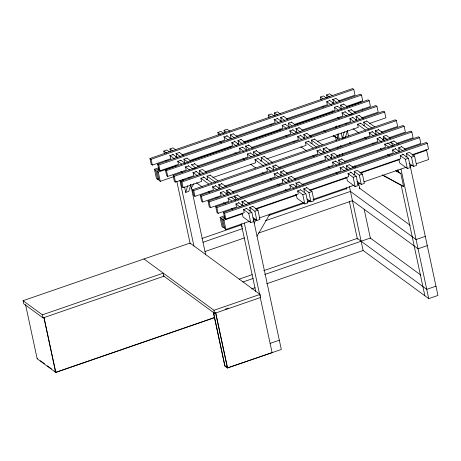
<?xml version="1.0" encoding="UTF-8"?>
<svg xmlns="http://www.w3.org/2000/svg" width="461" height="461" viewBox="0 0 461 461"><rect width="100%" height="100%" fill="white"/><g stroke="black" fill="none" stroke-linecap="round" stroke-linejoin="round"><path stroke-width="0.69" d="M190.779 184.631L188.814 191.361L185.743 192.421L187.708 185.691M347.415 130.601L345.45 137.332L342.379 138.386L344.344 131.662M190.958 188.733L193.851 183.76M253.567 220.992L254.639 219.142M254.138 223.17L256.287 219.471M256.944 236.245L269.962 213.864M164.381 153.703L163.816 151.058L166.888 149.998L169.199 151.692M170.524 151.583L169.959 148.938L173.031 147.877L175.918 149.998M218.439 135.056L217.869 132.411L220.94 131.35L223.833 133.471M224.582 132.935L224.011 130.296L227.083 129.236L229.976 131.35M268.809 117.682L268.239 115.037L271.31 113.976L274.203 116.097M274.952 115.561L274.381 112.916L277.453 111.862L280.346 113.976M321.017 99.674L320.453 97.029L323.524 95.969L326.411 98.089M327.16 97.553L326.595 94.908L329.667 93.848L331.978 95.542M173.146 154.591L170.074 155.645L170.737 158.734L152.309 165.09L151.185 164.26L149.946 158.48L352.648 88.558L353.777 89.382L355.016 95.168L338.558 100.844M149.946 158.48L151.07 159.304L353.777 89.382M179.289 152.47L176.217 153.53L176.88 156.613L175.653 157.04M227.204 135.943L224.132 137.003L224.789 140.086L181.991 154.85M233.347 133.823L230.275 134.883L230.932 137.966L229.705 138.392M277.568 118.569L274.502 119.63L275.159 122.712L236.032 136.208M283.711 116.449L280.64 117.509L281.302 120.592L280.075 121.018M329.782 100.561L326.711 101.616L327.373 104.705L286.39 118.84M335.925 98.441L332.854 99.501L333.516 102.584L332.289 103.005M180.868 160.249L177.796 161.31L178.459 164.393L160.03 170.749L158.907 169.925L157.662 164.145L360.369 94.223L361.493 95.047L362.738 100.832L346.28 106.508M157.662 164.145L158.791 164.969L361.493 95.047M159.062 178.972L157.702 179.438L156.417 178.499L154.429 169.245L158.515 167.839M187.01 158.135L183.939 159.189L184.602 162.278M234.92 141.608L231.848 142.662L232.511 145.751L189.707 160.514M241.063 139.487L237.991 140.547L238.654 143.63L237.427 144.057M285.29 124.234L282.218 125.288L282.881 128.377L243.748 141.873M291.433 122.113L288.361 123.173L289.024 126.256M337.504 106.22L334.432 107.28L335.095 110.363L294.112 124.499M343.647 104.1L340.575 105.16L341.238 108.249L340.005 108.669M154.429 169.245L155.72 170.19L159.12 169.014M173.878 176.638L160.278 181.329L158.987 180.384L157.005 171.135L159.725 170.195M157.005 171.135L158.29 172.074L176.661 165.741L175.86 165.09M190.26 161.05L231.076 146.973M244.682 142.276L281.412 129.61M295.017 124.914L333.787 111.539M346.712 107.085L360.998 102.158L360.139 101.524M188.589 165.914L185.518 166.974L186.181 170.057L167.752 176.413L166.623 175.589L165.384 169.804L368.091 99.881L369.215 100.711L370.454 106.491L354.002 112.167M165.384 169.804L166.513 170.628L369.215 100.711M191.661 164.854L194.732 163.793M242.642 147.266L239.57 148.327L240.233 151.41L197.429 166.173M248.784 145.146L245.713 146.206L246.376 149.295M293.012 129.893L289.94 130.953L290.603 134.036L251.47 147.537M299.154 127.772L296.083 128.832L296.746 131.921L295.518 132.342M345.226 111.885L342.154 112.945L342.817 116.028L301.834 130.163M348.297 110.824L351.368 109.764M196.311 171.573L193.24 172.633L193.897 175.722L175.474 182.078L174.344 181.248L173.106 175.468L375.813 105.546L376.937 106.37L378.176 112.156L361.724 117.832M192.623 168.87L195.695 167.816M349.259 114.841L352.331 113.781M173.106 175.468L174.229 176.292L376.937 106.37M250.363 152.931L247.292 153.991L247.955 157.074L205.151 171.838M256.506 150.81L253.435 151.871L254.097 154.954M300.733 135.557L297.662 136.617L298.325 139.7L259.191 153.196M306.876 133.436L303.805 134.497L304.467 137.58L303.234 138.006M352.947 117.543L349.876 118.604L350.533 121.687L309.55 135.828M359.09 115.429L356.019 116.489L356.676 119.572L355.448 119.993M198.812 174.022L200.039 173.601L199.383 170.518L202.454 169.458L206.54 172.454M204.027 177.237L200.956 178.298L201.618 181.38L183.19 187.736L182.066 186.912L180.827 181.127L383.529 111.21L384.658 112.035L385.897 117.814L369.445 123.49M180.827 181.127L181.951 181.957L384.658 112.035M210.17 175.117L207.098 176.177L207.761 179.26L206.534 179.686M258.085 158.59L255.014 159.65L255.676 162.733L212.873 177.502M264.228 156.475L261.156 157.535L261.819 160.618L260.586 161.039M308.455 141.216L305.384 142.276L306.041 145.359L266.913 158.861M314.598 139.101L311.527 140.161L312.183 143.244L310.956 143.665M360.663 123.208L357.592 124.268L358.255 127.351L317.272 141.487M366.806 121.087L363.735 122.148L364.397 125.231L363.17 125.657M215.783 185.858L212.717 186.918L213.374 190.001L194.945 196.357L193.822 195.533L192.583 189.753L395.284 119.831L396.414 120.655L397.653 126.441L381.201 132.117M192.583 189.753L193.706 190.577L396.414 120.655M221.925 183.743L218.854 184.798L219.517 187.886L218.289 188.307M269.841 167.216L266.769 168.271L267.432 171.359L224.628 186.123M275.983 165.096L272.912 166.156L273.575 169.239M320.211 149.842L317.139 150.897L317.802 153.986L278.669 167.481M326.353 147.722L323.282 148.782L323.939 151.865L322.712 152.286M372.419 131.829L369.347 132.889L370.01 135.972L329.027 150.107M378.562 129.708L375.49 130.768L376.153 133.857L374.926 134.278M228.189 194.957L223.504 191.522L220.433 192.583L221.096 195.666L202.667 202.022L201.543 201.198L200.305 195.412L403.006 125.49L404.136 126.32L405.375 132.1L389.58 137.551M200.305 195.412L201.428 196.236L404.136 126.32M227.238 193.545L226.576 190.462L229.647 189.402L233.692 192.37M277.562 172.875L274.491 173.935L275.148 177.018L232.35 191.782M280.063 175.324L281.291 174.903L280.634 171.815L283.705 170.754M286.39 173.146L325.518 159.644L324.861 156.561L327.932 155.501M330.433 157.95L331.661 157.529L331.004 154.441L334.075 153.38L338.115 156.348M336.749 155.772L377.732 141.636L377.069 138.554L380.141 137.493M383.742 138.899L383.212 136.433L386.283 135.373L390.329 138.34M226.005 193.355L229.077 192.295M382.642 139.326L385.713 138.265M231.226 197.181L228.155 198.242L228.817 201.33L210.389 207.686L209.265 206.856L208.02 201.077L410.728 131.155L411.852 131.979L413.096 137.764L396.639 143.44M208.02 201.077L209.15 201.901L411.852 131.979M237.369 195.066L234.297 196.127L234.563 197.36M285.284 178.54L282.213 179.6L282.87 182.683L240.072 197.446M291.421 176.419L288.356 177.479L289.012 180.562L287.785 180.989M335.648 161.166L332.577 162.226L333.24 165.309L294.106 178.805M341.791 159.045L338.72 160.105L339.382 163.188M387.862 143.152L384.791 144.212L385.454 147.295L344.471 161.436M390.934 142.097L394.005 141.037M231.462 197.36L234.534 196.3L236.101 199.538M388.099 143.331L391.17 142.27L393.049 146.154M238.948 202.846L235.876 203.906L236.539 206.989L218.111 213.345L216.981 212.521L215.742 206.735L418.45 136.819L419.573 137.643L420.812 143.423L404.36 149.099M215.742 206.735L216.872 207.565L419.573 137.643M245.091 200.725L242.019 201.785L242.682 204.868L241.449 205.295M293 184.198L289.929 185.259L290.591 188.342L247.788 203.111M299.143 182.083L296.071 183.144L296.734 186.227L295.507 186.647M343.37 166.824L340.299 167.885L340.961 170.968L301.828 184.469M349.513 164.71L346.442 165.764L347.104 168.853L345.877 169.273M395.584 148.817L392.513 149.877L393.175 152.96L352.192 167.095M401.727 146.696L398.656 147.756L399.318 150.839L398.085 151.266M246.67 208.51L243.598 209.571L244.261 212.654L225.832 219.01L224.703 218.186L223.464 212.4L426.171 142.478L427.295 143.308L428.534 149.087L412.082 154.763M223.464 212.4L224.588 213.224L427.295 143.308M224.686 227.1L223.326 227.573L222.041 226.628L220.058 217.373L224.138 215.967M252.812 206.39L249.741 207.45L250.398 210.533L249.171 210.959M300.722 189.863L297.65 190.923L298.313 194.006L255.509 208.77M306.865 187.742L303.793 188.803L304.456 191.885M351.092 172.489L348.02 173.549L348.683 176.632L309.55 190.128M359.908 172.76L400.891 158.624L400.234 155.536L403.306 154.481M220.058 217.373L221.343 218.318L224.743 217.143M249.706 221.245L225.902 229.457L224.616 228.512L222.628 219.263L225.354 218.324M353.599 174.938L354.826 174.512L354.163 171.429L357.235 170.368L362.381 174.143L364.363 183.397L361.291 184.458L356.883 181.219M405.807 156.93L407.034 156.504L406.377 153.421L409.449 152.361L414.595 156.135L416.577 165.39L413.505 166.45L409.091 163.211M222.628 219.263L223.919 220.208L242.964 213.633M255.89 209.179L296.7 195.101M310.305 190.405L347.035 177.739M360.64 173.042L399.416 159.667M412.336 155.213L426.621 150.286L428.609 159.535L416.364 163.759M243.546 209.53L248.744 213.345L251.815 212.285L253.798 221.534L250.726 222.594L243.005 216.935L242.348 213.846L241.489 213.218M249.689 207.41L254.887 211.224L257.958 210.164L259.941 219.419L256.869 220.479L253.008 217.644M297.599 190.883L302.796 194.698L305.868 193.637L307.856 202.892L304.784 203.952L297.063 198.288L296.4 195.205L295.541 194.577M303.741 188.762L308.939 192.577L312.011 191.517L313.999 200.771L310.927 201.832L307.066 199.002M347.969 173.509L353.166 177.324L356.238 176.263L358.22 185.518L355.149 186.578L347.433 180.914L346.77 177.831L345.911 177.203M354.111 171.388L359.309 175.203L362.381 174.143M400.183 155.501L405.38 159.316L408.452 158.256L410.434 167.504L407.363 168.565L399.641 162.906L398.984 159.817L398.125 159.189M406.325 153.38L411.523 157.195L414.595 156.135M253.112 220.076L255.832 219.136M259.232 217.961L303.447 202.707M307.527 201.301L309.567 200.598M312.967 199.423L353.783 185.345M357.183 184.175L359.903 183.236M363.988 181.83L406.227 167.257M409.558 166.11L412.284 165.171M201.878 238.504L241.887 224.703M269.011 215.35L304.266 203.186M306.98 202.252L310.368 201.082M313.762 199.913L346.989 188.451M23.05 300.687L42.354 314.84L163.286 273.125L163.943 276.214L43.011 317.923L23.713 303.77L23.05 300.687L190.053 243.08L260.021 294.395L260.678 297.478L214.613 313.371L163.148 275.626M203.024 242.273L242.428 228.679M265.53 220.71L350.446 191.419L416.076 239.547L425.29 236.372M205.012 251.522L244.411 237.934M258.679 233.012L352.435 200.673L418.058 248.802L427.272 245.621M239.282 279.095L252.167 274.652M263.692 270.676L357.269 238.4L426.753 289.358L435.968 286.183M242.918 282.005L253.106 278.49M264.66 274.508L370.339 238.055L420.864 275.108M25.551 304.646L37.151 358.756L37.531 358.623M251.694 288.914L255.094 287.745M266.642 283.757L363.112 250.484L428.736 298.613L437.95 295.432L410.181 165.897M143.982 258.973L213.95 310.288L260.021 294.395M225.112 309.227L228.483 308.063M214.676 317.468L55.648 372.321L43.893 317.508M37.151 358.756L55.81 372.442L214.832 317.589M270.117 343.387L279.331 340.212M225.377 365.982L224.991 366.115L213.391 312.005M213.38 312.587L224.83 365.999L227.567 368.005L281.314 349.467L253.544 219.926M333.626 135.874L338.022 138.507L337.135 134.37M323.714 130.745L325.575 131.754M333.044 135.805L338.022 138.507M395.878 170.61L400.84 173.549L403.646 186.636L382.497 175.163M395.941 170.893L400.84 173.549M382.451 174.892L401.738 185.351M425.762 149.658L426.621 150.286M336.023 98.51L340.068 101.478M343.531 104.019L347.577 106.987M351.04 109.528L355.667 112.916M359.131 115.457L363.752 118.846M366.639 120.966L374.73 126.902M378.199 129.443L382.82 132.831M393.798 140.882L398.419 144.27M401.306 146.391L405.928 149.779M326.595 94.908L329.482 97.029M332.375 99.144L336.997 102.538M340.46 105.079L344.505 108.047M347.963 110.582L352.596 113.976M356.059 116.518L360.104 119.485M363.568 122.027L372.234 128.383M375.127 130.503L379.749 133.892M383.212 136.433L387.349 139.464M390.726 141.942L394.766 144.904M398.811 147.872L402.856 150.839M329.304 100.204L333.925 103.592M337.389 106.139L342.01 109.528M344.891 111.637L349.524 115.037M352.411 117.152L357.033 120.546M360.496 123.087L369.163 129.443M372.056 131.558L376.677 134.952M379.564 137.067L384.278 140.524M387.655 143.002L392.276 146.391M395.163 148.511L399.785 151.9M402.672 154.014L408.452 158.256M320.453 97.029L322.763 98.723M326.809 101.691L331.43 105.079M334.317 107.194L338.939 110.588M341.832 112.703L346.453 116.097M349.916 118.638L353.962 121.6M357.425 124.147L365.515 130.077M368.984 132.618L373.606 136.007M377.069 138.554L381.691 141.942M384.583 144.057L389.205 147.451M392.668 149.992L396.714 152.96M332.07 110.744L333.355 111.689M322.435 106.284L323.541 107.09M337.481 117.313L339.21 118.586M345.56 123.243L346.718 124.09M353.068 128.746L358.837 132.975M364.611 137.211L366.345 138.484M372.69 143.141L373.848 143.988M380.198 148.644L381.351 149.491M387.701 154.147L389.43 155.415M402.361 185.691L403.646 186.636M283.809 116.518L287.854 119.485M291.317 122.027L295.363 124.994M298.832 127.536L302.877 130.503M306.917 133.471L311.538 136.859M314.431 138.974L322.516 144.91M325.985 147.451L330.606 150.839M341.584 158.889L345.629 161.857M349.674 164.825L353.714 167.787M274.381 112.916L277.274 115.037M280.737 117.578L284.783 120.546M288.246 123.087L292.291 126.055M295.76 128.596L300.382 131.984M303.845 134.526L307.89 137.493M311.359 140.035L319.444 145.97M322.913 148.511L327.535 151.9M331.004 154.441L335.043 157.408M338.512 159.95L342.558 162.917M346.603 165.885L350.642 168.847M277.09 118.218L281.711 121.606M285.175 124.147L289.802 127.536M292.689 129.656L297.31 133.045M300.197 135.165L304.819 138.554M308.288 141.095L316.955 147.451M319.842 149.571L324.463 152.96M327.35 155.08L331.972 158.469M335.441 161.01L340.062 164.398M342.949 166.519L347.571 169.907M350.464 172.028L356.238 176.263M268.239 115.037L270.549 116.731M274.018 119.272L278.64 122.666M282.109 125.208L286.73 128.596M289.617 130.717L294.239 134.105M297.702 136.646L301.748 139.614M305.217 142.155L313.301 148.085M316.77 150.632L321.392 154.02M324.861 156.561L328.9 159.529M332.369 162.07L336.991 165.459M339.878 167.579L344.5 170.968M279.856 128.757L281.147 129.702M359.275 187.955L410.232 225.331M270.227 124.291L271.327 125.098M285.843 135.747L287.001 136.594M293.352 141.25L294.504 142.097M300.854 146.754L306.052 150.563M312.979 155.645L314.131 156.492M320.481 161.148L321.634 161.995M327.984 166.651L329.137 167.499M336.069 172.581L337.222 173.428M233.439 133.892L237.484 136.859M240.953 139.401L245.575 142.795M248.462 144.91L253.083 148.298M255.97 150.419L260.592 153.807M264.061 156.354L272.728 162.704M275.615 164.825L280.236 168.213M283.123 170.334L287.745 173.722M291.214 176.263L295.835 179.657M298.722 181.772L303.344 185.161M306.237 187.281L312.011 191.517M224.011 130.296L226.322 131.99M230.367 134.952L234.413 137.92M237.882 140.461L241.921 143.429M245.39 145.97L249.436 148.938M253.481 151.9L258.102 155.294M260.989 157.408L269.08 163.344M272.543 165.885L277.165 169.273M280.634 171.815L284.679 174.782M288.142 177.324L292.188 180.291M295.651 182.833L300.272 186.221M226.72 135.592L231.341 138.98M234.228 141.101L238.85 144.489M242.319 147.03L246.94 150.419M250.409 152.96L254.449 155.927M257.918 158.469L266.585 164.825M269.472 166.945L274.093 170.334M276.98 172.454L281.608 175.843M285.071 178.384L289.116 181.352M293.161 184.314L297.201 187.281M300.67 189.823L305.868 193.637M217.869 132.411L220.761 134.531M223.648 136.646L228.27 140.04M231.739 142.582L236.36 145.97M239.247 148.09L243.869 151.479M247.338 154.02L251.378 156.988M254.847 159.529L263.513 165.885M266.4 168.006L271.022 171.394M273.909 173.509L278.536 176.903M281.999 179.444L286.621 182.833M289.508 184.953L294.135 188.342M229.918 146.442L230.777 147.076M219.857 141.665L221.511 142.875M234.897 152.7L236.055 153.548M242.982 158.624L244.71 159.898M250.484 164.128L255.682 167.937M262.032 172.598L263.761 173.866M270.111 178.522L271.264 179.369M277.614 184.025L279.349 185.299M285.117 189.529L286.851 190.802M179.387 152.539L183.432 155.507M186.895 158.048L190.94 161.016M194.409 163.557L199.031 166.945M210.003 174.996L218.093 180.931M221.562 183.472L226.184 186.861M237.161 194.911L241.201 197.878M244.67 200.42L249.292 203.808M252.761 206.349L257.958 210.164M169.959 148.938L172.846 151.058M175.739 153.173L180.36 156.567M183.824 159.108L188.445 162.497M191.327 164.612L195.96 168.006M199.423 170.547L203.468 173.515M206.937 176.056L215.598 182.412M218.491 184.533L223.112 187.921M226.576 190.462L230.713 193.493M234.09 195.971L238.712 199.359M241.599 201.48L246.22 204.868M172.668 154.233L177.289 157.627M180.752 160.169L185.374 163.557M188.255 165.672L192.888 169.066M195.775 171.181L200.397 174.575M203.284 176.69L211.951 183.046M215.42 185.587L220.041 188.981M231.019 197.031L235.64 200.42M238.527 202.54L243.149 205.929M246.036 208.044L251.815 212.285M163.816 151.058L166.703 153.179M169.596 155.294L174.218 158.682M177.681 161.229L181.726 164.191M185.195 166.732L189.817 170.126M192.704 172.241L197.325 175.635M200.794 178.177L208.879 184.106M212.348 186.647L216.97 190.041M220.433 192.583L224.478 195.545M227.947 198.092L231.987 201.054M236.032 204.021L240.077 206.989M165.799 160.313L166.905 161.12M180.845 171.342L182.579 172.616M188.924 177.272L190.082 178.119M196.432 182.775L202.2 187.01M208.551 191.667L209.709 192.514M216.059 197.17L217.212 198.017M223.562 202.673L225.291 203.941M231.641 208.597L232.799 209.444M225.861 366.339L227.308 367.4M40.424 360.744L44.469 363.712M47.362 365.832L51.407 368.8M54.294 370.921L56.029 372.188M397.549 170.149L398.477 172.074M240.913 224.179L242.152 226.743M411.523 157.195L413.505 166.45M405.38 159.316L407.363 168.565M400.966 169.072L428.736 298.613M397.86 169.763L398.31 171.872M401.179 185.247L424.875 295.783M362.415 108.767L362.698 110.087M359.309 175.203L361.291 184.458M347.271 130.434L348.476 136.07M349.836 142.403L350.135 143.815M354.814 165.637L355.27 167.752M358.589 183.236L359.799 188.872M364.173 209.288L370.511 238.856M353.166 177.324L355.149 186.578M339.573 125.306L339.866 126.683M341.198 132.877L342.379 138.386M336.397 125.87L336.697 127.276M338.057 133.615L339.261 139.245M340.621 145.584L340.927 146.99M342.281 153.329L342.736 155.438M349.375 186.417L363.112 250.484M335.51 126.798L335.804 128.175M335.401 136.416L336.311 140.64M337.665 146.978L337.971 148.384M339.325 154.723L339.63 156.129M346.418 187.811L346.724 189.217M349.288 201.186L357.436 239.201M308.939 192.577L310.927 201.832M302.796 194.698L304.784 203.952M254.887 211.224L256.869 220.479M248.744 213.345L250.726 222.594M244.33 223.101L259.877 295.616M260.177 297.022L272.099 352.642L227.406 367.884L215.656 313.071M241.224 223.792L255.711 291.375M224.588 213.224L225.832 219.01M223.919 220.208L225.902 229.457M221.343 218.318L223.326 227.573M216.872 207.565L218.111 213.345M209.15 201.901L210.389 207.686M201.428 196.236L202.667 202.022M193.706 190.577L194.945 196.357M190.635 184.469L205.727 254.87M215.667 312.489L227.567 368.005M213.95 310.288L214.613 313.371M182.936 179.335L183.23 180.712M184.561 186.907L185.743 192.421M181.951 181.957L183.19 187.736M179.911 180.603L193.948 246.076M176.805 181.294L190.237 243.95M174.229 176.292L175.474 182.078M166.513 170.628L167.752 176.413M158.791 164.969L160.03 170.749M158.29 172.074L160.278 181.329M155.72 170.19L157.702 179.438M151.07 159.304L152.309 165.09M44.054 317.629L55.81 372.442M42.354 314.84L43.011 317.923"/></g></svg>
